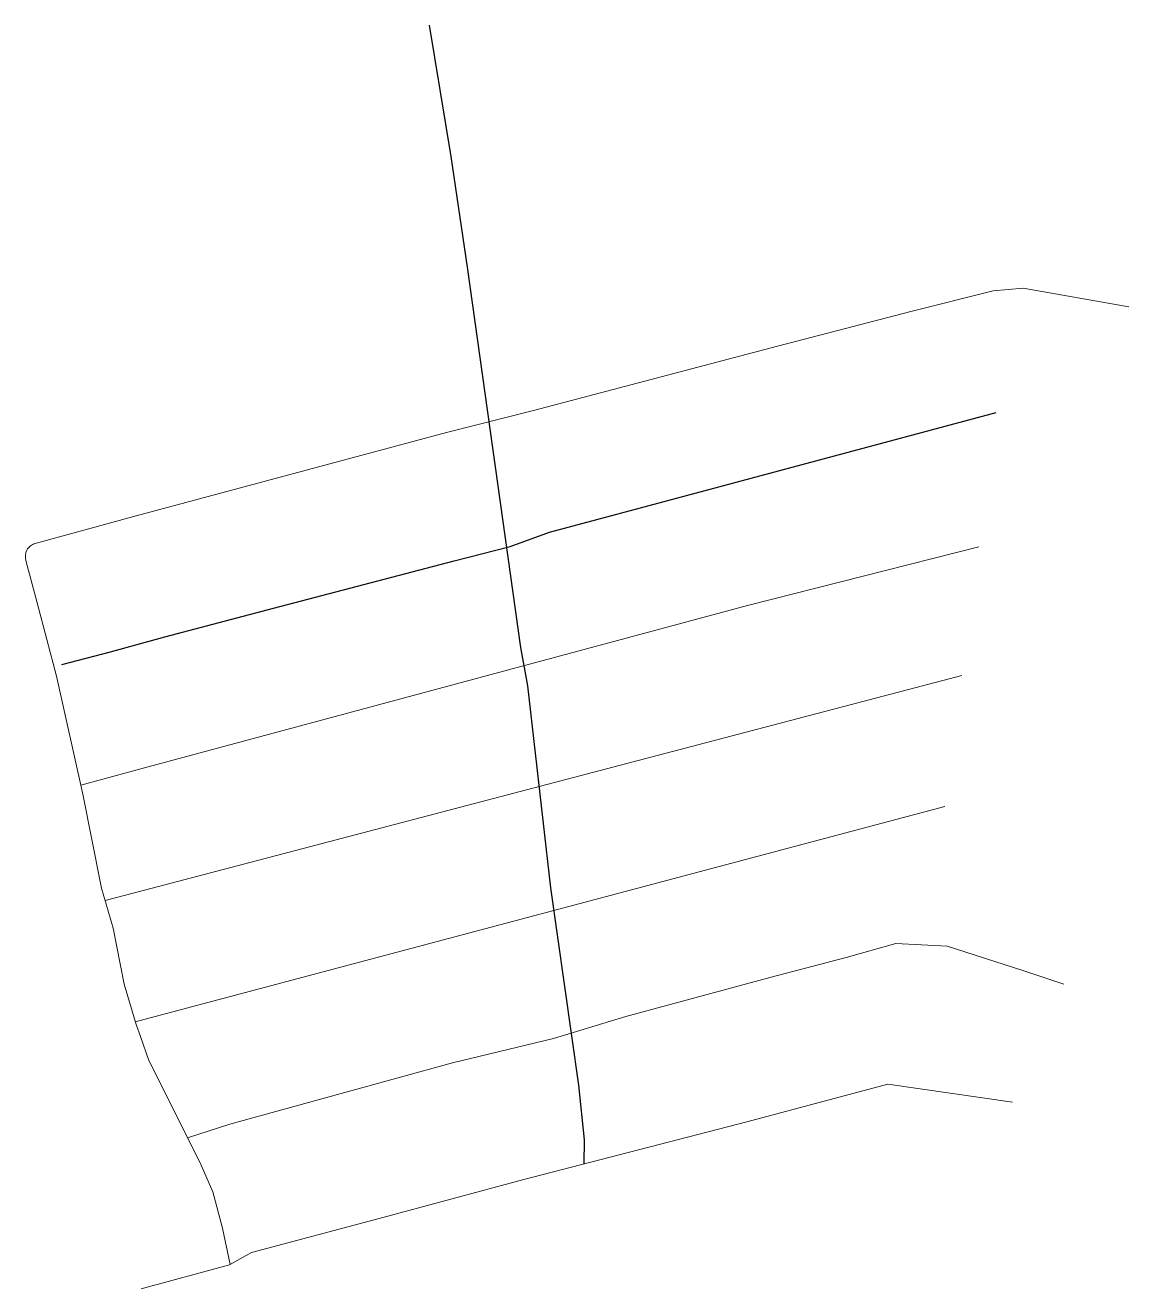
# Model space of a CAD drawing. Header units: millimetres. Extents: x 338666 to 339011, y 7373758 to 7374152.
import ezdxf

# ---------------------------------------------------------------- set-up
doc = ezdxf.new("R2010")
doc.units = ezdxf.units.MM
doc.layers.add('MCT - PASSAGEM SANTOS DIAS DA SILVA', color=7, linetype='Continuous')
doc.layers.add('RUA NEUCI LOPES DE FREITAS - DJI_0044', color=7, linetype='Continuous')
for name, color, linetype, lineweight in [('RUA AÇUCENA - DJI_0045', 7, 'Continuous', 13), ('RUA CARLOS CÉSAR DE CARVALHO - DJI_0048', 7, 'Continuous', 13), ('RUA FREI TITO DE ALENCAR LIMA - DJI_0049', 7, 'Continuous', 0), ('RUA IÊDA LUIZA DE SOUZA - DJI_0043', 7, 'Continuous', 0), ('RUA SAMUEL PEREIRA DOS SANTOS - DJI_0046', 7, 'Continuous', 0), ('RUA UNIÃO DAS VILAS - DJI_0047', 7, 'Continuous', 0)]:
    doc.layers.add(name, color=color, linetype=linetype, lineweight=lineweight)

msp = doc.modelspace()

# ---------------------------------------------------------------- linework, layer by layer
at = {"layer": 'MCT - PASSAGEM SANTOS DIAS DA SILVA', "color": 0, "linetype": 'Continuous'}
msp.add_lwpolyline([(338840.79, 7373796.69), (338840.86, 7373804.23), (338839.13, 7373821.3), (338830.34, 7373882.93), (338823.17, 7373946.05), (338821.02, 7373958.02), (338804.37, 7374076.87), (338799.22, 7374111.41), (338792.49, 7374152.38)], dxfattribs=at)
at = {"layer": 'RUA AÇUCENA - DJI_0045', "color": 0, "linetype": 'Continuous'}
msp.add_lwpolyline([(338963.98, 7373989.52), (338891.75, 7373971.14), (338704.62, 7373920.71), (338683.56, 7373915.06)], dxfattribs=at)
at = {"layer": 'RUA CARLOS CÉSAR DE CARVALHO - DJI_0048', "color": 0, "linetype": 'Continuous'}
msp.add_lwpolyline([(338716.89, 7373804.91), (338730.14, 7373809.14), (338799.6, 7373828.36), (338831.23, 7373835.96), (338853.75, 7373842.78), (338899.14, 7373855.03), (338922.54, 7373861.25), (338938.08, 7373865.55), (338954.07, 7373864.79), (338977.76, 7373857.11), (338990.58, 7373852.84)], dxfattribs=at)
at = {"layer": 'RUA FREI TITO DE ALENCAR LIMA - DJI_0049', "color": 0, "linetype": 'Continuous'}
msp.add_lwpolyline([(338702.43, 7373757.75), (338730.05, 7373765.25), (338736.89, 7373769.03), (338776.75, 7373779.73), (338821.51, 7373791.75), (338891.6, 7373809.86), (338935.55, 7373821.63), (338974.57, 7373816.02)], dxfattribs=at)
at = {"layer": 'RUA IÊDA LUIZA DE SOUZA - DJI_0043', "color": 0, "linetype": 'Continuous'}
msp.add_lwpolyline([(338730.22, 7373765.34), (338727.83, 7373776.65), (338724.82, 7373787.99), (338720.71, 7373797.31), (338704.77, 7373829.05), (338702.21, 7373836.57), (338700.83, 7373840.33), (338697.14, 7373852.9), (338693.65, 7373870.41), (338690, 7373882.84), (338684.19, 7373912.24), (338675.96, 7373949.11), (338669.91, 7373972.03), (338666.45, 7373985.17, -0.437028), (338669.35, 7373990.49), (338700.87, 7373999.21), (338797.73, 7374025.14), (338824.96, 7374032.05), (338901.17, 7374052.18), (338943.16, 7374063.08), (338968.46, 7374069.41), (338977.81, 7374070.27), (339010.82, 7374064.39)], format="xyb", dxfattribs=at)
at = {"layer": 'RUA NEUCI LOPES DE FREITAS - DJI_0044', "color": 0, "linetype": 'Continuous'}
msp.add_lwpolyline([(338677.61, 7373952.71), (338692.8, 7373956.72), (338709.8, 7373961.32), (338743.74, 7373970.32), (338800.19, 7373985.11), (338817.63, 7373989.62), (338829.97, 7373994.04), (338872.76, 7374005.49), (338969.44, 7374031.47)], dxfattribs=at)
at = {"layer": 'RUA SAMUEL PEREIRA DOS SANTOS - DJI_0046', "color": 0, "linetype": 'Continuous'}
msp.add_lwpolyline([(338958.75, 7373949.31), (338691.13, 7373878.99)], dxfattribs=at)
at = {"layer": 'RUA UNIÃO DAS VILAS - DJI_0047', "color": 0, "linetype": 'Continuous'}
msp.add_lwpolyline([(338953.42, 7373908.34), (338700.58, 7373841.16)], dxfattribs=at)

doc.saveas('drawing.dxf')
